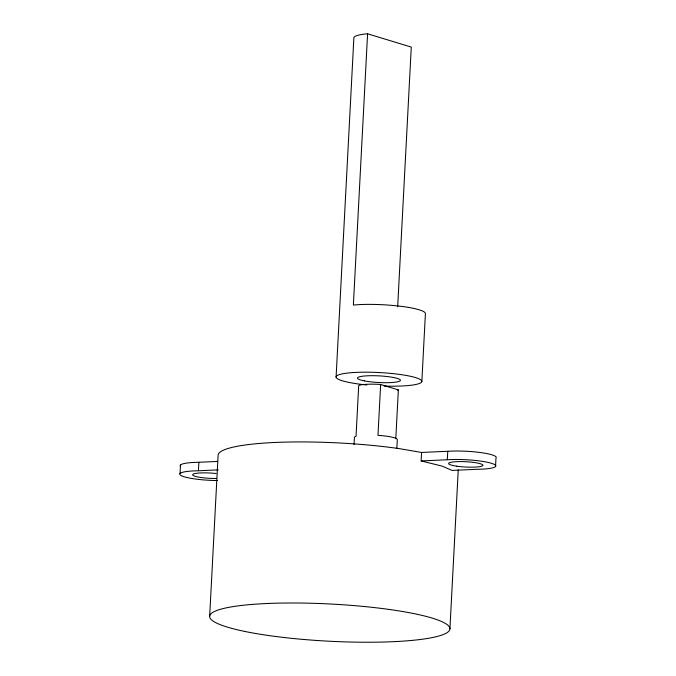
<?xml version="1.0" encoding="UTF-8"?>
<svg xmlns="http://www.w3.org/2000/svg" width="676" height="676" viewBox="0 0 676 676"><rect width="100%" height="100%" fill="white"/><g stroke="black" fill="none" stroke-linecap="round" stroke-linejoin="round"><path stroke-width="1.01" d="M180.027 473.504L180.475 465.029M217.41 480.552A30.074 4.656 3 0 1 181.295 475.676A30.074 4.656 3 0 1 198.431 470.766L198.871 462.283L217.664 461.438M209.661 616.402L218.103 455.337A120.286 18.607 3 0 1 398.663 448.534L421.587 452.455L448.053 451.272A30.074 4.656 3 0 1 481.354 452.667A30.074 4.656 3 0 1 495.973 458.066L495.533 466.541M336.09 377.183L353.861 38.101A42.96 6.65 3 0 1 365.606 33.944L367.583 33.8L411.278 47.083L397.674 306.777M367.583 33.8L353.371 305.062L360.088 304.563A42.96 6.65 3 0 1 425.415 313.402L421.866 381.213M354.055 444.529L354.427 437.549A21.48 3.321 3 0 1 354.985 436.713L356.041 436.333L358.702 385.472L359.632 385.134A21.48 3.321 3 0 1 377.867 384.314L380.647 384.5L398.358 389.883L395.798 438.673M380.647 384.5L377.977 435.361L380.774 435.547A21.48 3.321 3 0 1 397.311 439.535L396.837 448.509M421.148 460.931L447.605 459.748A30.074 4.656 3 0 1 491.849 463.415A30.074 4.656 3 0 1 477.138 469.288L452.083 470.412L442.036 466.094L421.148 460.931L421.587 452.455M447.309 459.781L447.757 451.306M449.92 628.824L458.252 469.862M397.429 390.221L398.358 389.883M198.431 470.766L218.263 469.871M366.831 384.965A42.96 6.65 3 0 1 345.461 373.329A42.96 6.65 3 0 1 416.441 377.876A42.96 6.65 3 0 1 384.188 386.072M180.433 466.237A30.074 4.656 3 0 1 198.871 462.283M216.683 478.456A17.187 2.662 3 0 1 192.643 474.839A17.187 2.662 3 0 1 216.058 473.504M364.288 380.875A21.48 3.321 3 0 0 399.862 381.027A21.48 3.321 3 0 0 372.78 375.695A21.48 3.321 3 0 0 364.288 380.875M244.551 631.384A120.286 18.607 3 0 0 445.721 633.429A120.286 18.607 3 0 0 299.105 603.026A120.286 18.607 3 0 0 244.551 631.384M456.646 466.178A17.187 2.662 3 0 0 482.926 465.367A17.187 2.662 3 0 0 457.753 461.623A17.187 2.662 3 0 0 456.646 466.178"/></g></svg>
